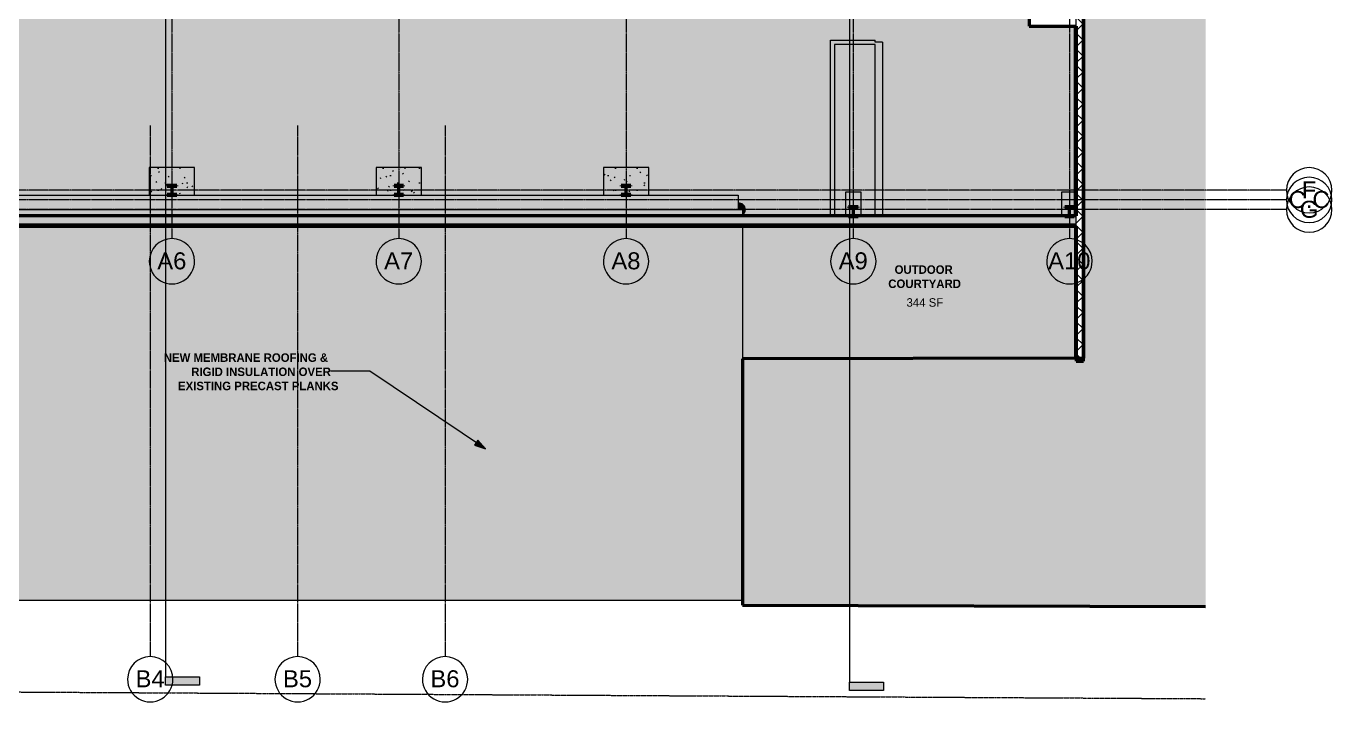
# Model space of a CAD drawing. Header units: inches. Extents: x -4124 to -1243, y 10266 to 12054.
# Drawn here: x -2697 to -1315, y 10278 to 10995 of the extents above; entities that cross this region are included whole.
import ezdxf

# ---------------------------------------------------------------- set-up
doc = ezdxf.new("R2010")
doc.units = ezdxf.units.IN
doc.header["$MEASUREMENT"] = 0
doc.linetypes.add('Double Dash 3_8_', pattern=[1, 0.375, -0.125, 0.125, -0.125, 0.125, -0.125])
doc.linetypes.add('Grid Line 1_2_', pattern=[0.875, 0.5, -0.125, 0.125, -0.125])
for name, color, linetype, lineweight in [('A-AREA-IDEN', 2, 'Continuous', 9), ('A-ROOF', 132, 'Continuous', 13), ('A-WALL', 113, 'Continuous', 13), ('A-WALL-PATT', 111, 'Continuous', 20), ('C-BLDG-PADS', 91, 'Continuous', 13), ('C-PROP-LINE', 91, 'Double Dash 3_8_', 20), ('C-TOPO', 7, 'Continuous', 9), ('G-ANNO-SYMB', 111, 'Continuous', 9), ('G-ANNO-TEXT', 231, 'Continuous', 9), ('I-WALL', 2, 'Continuous', 13), ('S-BEAM', 12, 'Continuous', 13), ('S-COLS', 52, 'Continuous', 13), ('S-FNDN', 32, 'Continuous', 13), ('S-GRID', 1, 'Continuous', 9), ('S-GRID-IDEN', 1, 'Continuous', 9)]:
    doc.layers.add(name, color=color, linetype=linetype, lineweight=lineweight)
doc.styles.add('Arial', font='arial.ttf', dxfattribs={"height": 18})
doc.styles.add('Century Gothic_1', font='ufonts.com_century-gothic.ttf', dxfattribs={"height": 9})
doc.styles.add('Century Gothic_B', font='GOTHICB.TTF', dxfattribs={"height": 9})
pattern_1 = [(0, (0, 0), (30.72, 7.68), [1.267, -21.773, 1.267, -21.773, -122.88]), (0, (0, 0), (30.72, 7.68), [-46.08, 1.267, -44.813, 1.267, -21.773, -53.76]), (0, (0, 0), (30.72, 7.68), [-115.2, 1.267, -14.093, 1.267, -37.133]), (120, (11.52, 3.84), (-22.011075, 22.7643004), [1.267, -21.773, 1.267, -21.773, -122.88]), (120, (11.52, 3.84), (-22.011075, 22.7643004), [-46.08, 1.267, -44.813, 1.267, -21.773, -53.76]), (120, (11.52, 3.84), (-22.011075, 22.7643004), [-115.2, 1.267, -14.093, 1.267, -37.133]), (240, (15.36, 19.2), (-8.708925, -30.4443004), [1.267, -21.773, 1.267, -21.773, -122.88]), (240, (15.36, 19.2), (-8.708925, -30.4443004), [-46.08, 1.267, -44.813, 1.267, -21.773, -53.76]), (240, (15.36, 19.2), (-8.708925, -30.4443004), [-115.2, 1.267, -14.093, 1.267, -37.133])]

# ---------------------------------------------------------------- blocks, each defined once
blk = doc.blocks.new('Conc Beam - Conc Beam-1196117-FLOOR PLAN - MEZZANINE')
at = {"layer": 'S-BEAM', "lineweight": 9}
h = blk.add_hatch(dxfattribs=at)
h.set_pattern_fill('FP_2', color=8, style=0, pattern_type=2)
h.set_pattern_definition([(50, (0, 0), (27.5427, -2.40992), [2.88, -31.68]), (355, (0, 0), (-5.327844, 28.884266), [2.304, -25.344]), (100.451, (2.295, -0.2), (22.215316, 26.47393), [2.448, -26.924]), (46.184, (0, 7.68), (40.98187, -6.35642), [4.32, -47.52]), (96.636, (3.415, 7.15), (35.89075, 37.40619), [3.671, -40.386]), (351.184, (0, 7.68), (35.89097, 37.40622), [3.456, -38.016]), (21, (3.84, 5.76), (22.921036, -15.46073), [2.88, -31.68]), (326, (3.84, 5.76), (9.34353, 27.84574), [2.304, -25.344]), (71.451, (5.75, 4.472), (32.26477, 12.38442), [2.448, -26.924]), (37.5, (0, 0), (0.466855, 12.782707), [1.267, -23.77, 1.267, -24.461, -25.44]), (37.5, (0, 0), (0.466855, 12.782707), [-50.765, 1.267, -24.173]), (7.5, (0, 0), (10.10159, 15.14509), [1.267, -13.402, 1.267, -23.194, -9.696]), (7.5, (0, 0), (10.10159, 15.14509), [-39.13, 1.267, -8.429]), (327.5, (-8.563, 0), (20.499161, -0.86578), [1.267, -8.333, 1.267, -28.685, -39.744]), (327.5, (-8.563, 0), (20.499161, -0.86578), [-39.552, 1.267, -38.477]), (317.5, (-12.403, 0), (22.39478, 3.844288), [1.267, -11.213, 1.267, -18.624, -28.224]), (317.5, (-12.403, 0), (22.39478, 3.844288), [-32.371, 1.267, -26.957])])
h.paths.add_polyline_path([(-1950.2, 10800.4), (-1943.2, 10800.4), (-1943.2, 10815.9), (-3030, 10815.9), (-3030, 10800.4), (-2117.4, 10800.4)], flags=0)
for p, q in [((-3030, 10800.4), (-3030, 10815.9)), ((-3030, 10815.9), (-1943.2, 10815.9)), ((-1943.2, 10815.9), (-1943.2, 10800.4))]:
    blk.add_line(p, q, dxfattribs=at)
blk = doc.blocks.new('Walls 1 - Walls 1-1277454-FLOOR PLAN - MEZZANINE')
at = {"layer": 'A-ROOF'}
blk.add_hatch(color=161, dxfattribs=at).paths.add_polyline_path([(-1448.5, 10380.1), (-1448.5, 11927.4), (-1956.9, 11927.4), (-1956.8, 11915.8), (-1585.5, 11918.9), (-1585.5, 11774.1), (-1577.8, 11774.1), (-1577.8, 10643), (-1938.6, 10642.4), (-1938.6, 10381.4), (-1783, 10381)], flags=0)
at = {"layer": 'A-ROOF', "lineweight": 50}
for p, q in [((-1956.9, 11927.4), (-1956.8, 11915.8)), ((-1956.8, 11915.8), (-1585.5, 11918.9)), ((-1585.5, 11918.9), (-1585.5, 11774.1)), ((-1585.5, 11774.1), (-1577.8, 11774.1)), ((-1577.8, 11774.1), (-1577.8, 10643)), ((-1577.8, 10643), (-1938.6, 10642.4)), ((-1938.6, 10642.4), (-1938.6, 10381.4)), ((-1938.6, 10381.4), (-1448.5, 10380.1))]:
    blk.add_line(p, q, dxfattribs=at)
blk = doc.blocks.new('W-Wide Flange-Column - W10X49-1550011-FLOOR PLAN - MEZZANINE')
at = {"layer": 'S-COLS', "lineweight": 9}
h = blk.add_hatch(dxfattribs=at)
h.set_pattern_fill('FP_9', color=256, style=0, pattern_type=2)
h.set_pattern_definition([(45, (2302.203, -10820.888), (-9.503515, 9.503515), []), (45, (2302.203, -10806.488), (-9.503515, 9.503515), [])])
h.paths.add_polyline_path([(5, -5), (5, -4.4), (0.9, -4.4), (0.4, -4.2), (0.2, -3.7), (0.2, 3.7), (0.4, 4.2), (0.9, 4.4), (5, 4.4), (5, 5), (-5, 5), (-5, 4.4), (-0.9, 4.4), (-0.4, 4.2), (-0.2, 3.7), (-0.2, -3.7), (-0.4, -4.2), (-0.9, -4.4), (-5, -4.4), (-5, -5)], flags=0)
at = {"layer": 'S-COLS', "lineweight": 50}
for p, q in [((5, 5), (-5, 5)), ((-5, 5), (-5, 4.4)), ((-5, 4.4), (-0.9, 4.4)), ((-0.2, 3.7), (-0.2, -3.7)), ((0.2, -3.7), (0.2, 3.7)), ((0.9, 4.4), (5, 4.4)), ((5, 4.4), (5, 5)), ((-0.9, -4.4), (-5, -4.4)), ((-5, -4.4), (-5, -5)), ((-5, -5), (5, -5)), ((5, -4.4), (0.9, -4.4)), ((5, -5), (5, -4.4))]:
    blk.add_line(p, q, dxfattribs=at)
for centre, start, end in [((-0.9, 3.7), 0, 90), ((0.9, 3.7), 90, 180), ((-0.9, -3.7), 270, 0), ((0.9, -3.7), 180, 270)]:
    blk.add_arc(centre, 0.691, start, end, dxfattribs=at)
blk = doc.blocks.new('W-Wide Flange-Column - W10X49-V3-FLOOR PLAN - MEZZANINE')
at = {"layer": 'S-COLS', "lineweight": 9}
h = blk.add_hatch(dxfattribs=at)
h.set_pattern_fill('FP_11', color=256, style=0, pattern_type=2)
h.set_pattern_definition([(45, (2061.703, -10820.888), (-9.503515, 9.503515), []), (45, (2061.703, -10806.488), (-9.503515, 9.503515), [])])
h.paths.add_polyline_path([(5, -5), (5, -4.4), (0.9, -4.4), (0.4, -4.2), (0.2, -3.7), (0.2, 3.7), (0.4, 4.2), (0.9, 4.4), (5, 4.4), (5, 5), (-5, 5), (-5, 4.4), (-0.9, 4.4), (-0.4, 4.2), (-0.2, 3.7), (-0.2, -3.7), (-0.4, -4.2), (-0.9, -4.4), (-5, -4.4), (-5, -5)], flags=0)
at = {"layer": 'S-COLS', "lineweight": 50}
for p, q in [((5, 5), (-5, 5)), ((-5, 5), (-5, 4.4)), ((-5, 4.4), (-0.9, 4.4)), ((-0.2, 3.7), (-0.2, -3.7)), ((0.2, -3.7), (0.2, 3.7)), ((0.9, 4.4), (5, 4.4)), ((5, 4.4), (5, 5)), ((-0.9, -4.4), (-5, -4.4)), ((-5, -4.4), (-5, -5)), ((-5, -5), (5, -5)), ((5, -4.4), (0.9, -4.4)), ((5, -5), (5, -4.4))]:
    blk.add_line(p, q, dxfattribs=at)
for centre, start, end in [((-0.9, 3.7), 0, 90), ((0.9, 3.7), 90, 180), ((-0.9, -3.7), 270, 0), ((0.9, -3.7), 180, 270)]:
    blk.add_arc(centre, 0.691, start, end, dxfattribs=at)
blk = doc.blocks.new('W-Wide Flange-Column - W10X49-1550129-FLOOR PLAN - MEZZANINE')
at = {"layer": 'S-COLS', "lineweight": 9}
h = blk.add_hatch(dxfattribs=at)
h.set_pattern_fill('FP_13', color=256, style=0, pattern_type=2)
h.set_pattern_definition([(45, (1821.203, -10798.261), (-9.503515, 9.503515), []), (45, (1821.203, -10783.861), (-9.503515, 9.503515), [])])
h.paths.add_polyline_path([(-5, -5), (5, -5), (5, -4.4), (0.9, -4.4), (0.4, -4.2), (0.2, -3.7), (0.2, 3.7), (0.4, 4.2), (0.9, 4.4), (5, 4.4), (5, 5), (-5, 5), (-5, 4.4), (-0.9, 4.4), (-0.4, 4.2), (-0.2, 3.7), (-0.2, -3.7), (-0.4, -4.2), (-0.9, -4.4), (-5, -4.4)], flags=0)
at = {"layer": 'S-COLS', "lineweight": 50}
for p, q in [((5, 5), (-5, 5)), ((-5, 5), (-5, 4.4)), ((-5, 4.4), (-0.9, 4.4)), ((-0.2, 3.7), (-0.2, -3.7)), ((0.2, -3.7), (0.2, 3.7)), ((0.9, 4.4), (5, 4.4)), ((5, 4.4), (5, 5)), ((-0.9, -4.4), (-5, -4.4)), ((-5, -4.4), (-5, -5)), ((-5, -5), (5, -5)), ((5, -4.4), (0.9, -4.4)), ((5, -5), (5, -4.4))]:
    blk.add_line(p, q, dxfattribs=at)
for centre, start, end in [((-0.9, 3.7), 0, 90), ((0.9, 3.7), 90, 180), ((-0.9, -3.7), 270, 0), ((0.9, -3.7), 180, 270)]:
    blk.add_arc(centre, 0.691, start, end, dxfattribs=at)
blk = doc.blocks.new('W-Wide Flange-Column - W10X49-V10-FLOOR PLAN - MEZZANINE')
at = {"layer": 'S-COLS', "lineweight": 9}
h = blk.add_hatch(dxfattribs=at)
h.set_pattern_fill('FP_19', color=256, style=0, pattern_type=2)
h.set_pattern_definition([(45, (2542.203, -10820.888), (-9.503515, 9.503515), []), (45, (2542.203, -10806.488), (-9.503515, 9.503515), [])])
h.paths.add_polyline_path([(-5, -5), (5, -5), (5, -4.4), (0.9, -4.4), (0.4, -4.2), (0.2, -3.7), (0.2, 3.7), (0.4, 4.2), (0.9, 4.4), (5, 4.4), (5, 5), (-5, 5), (-5, 4.4), (-0.9, 4.4), (-0.4, 4.2), (-0.2, 3.7), (-0.2, -3.7), (-0.4, -4.2), (-0.9, -4.4), (-5, -4.4)], flags=0)
at = {"layer": 'S-COLS', "lineweight": 50}
for p, q in [((5, 5), (-5, 5)), ((-5, 5), (-5, 4.4)), ((-5, 4.4), (-0.9, 4.4)), ((-0.2, 3.7), (-0.2, -3.7)), ((0.2, -3.7), (0.2, 3.7)), ((0.9, 4.4), (5, 4.4)), ((5, 4.4), (5, 5)), ((-0.9, -4.4), (-5, -4.4)), ((-5, -4.4), (-5, -5)), ((-5, -5), (5, -5)), ((5, -4.4), (0.9, -4.4)), ((5, -5), (5, -4.4))]:
    blk.add_line(p, q, dxfattribs=at)
for centre, start, end in [((-0.9, 3.7), 0, 90), ((0.9, 3.7), 90, 180), ((-0.9, -3.7), 270, 0), ((0.9, -3.7), 180, 270)]:
    blk.add_arc(centre, 0.691, start, end, dxfattribs=at)
blk = doc.blocks.new('W-Wide Flange-Column - W10X49-V17-FLOOR PLAN - MEZZANINE')
at = {"layer": 'S-COLS', "lineweight": 9}
h = blk.add_hatch(dxfattribs=at)
h.set_pattern_fill('FP_28', color=256, style=0, pattern_type=2)
h.set_pattern_definition([(45, (1592.453, -10798.261), (-9.503515, 9.503515), []), (45, (1592.453, -10783.861), (-9.503515, 9.503515), [])])
h.paths.add_polyline_path([(-5, -5), (5, -5), (5, -4.4), (0.9, -4.4), (0.4, -4.2), (0.2, -3.7), (0.2, 3.7), (0.4, 4.2), (0.9, 4.4), (5, 4.4), (5, 5), (-5, 5), (-5, 4.4), (-0.9, 4.4), (-0.4, 4.2), (-0.2, 3.7), (-0.2, -3.7), (-0.4, -4.2), (-0.9, -4.4), (-5, -4.4)], flags=0)
at = {"layer": 'S-COLS', "lineweight": 50}
for p, q in [((5, 5), (-5, 5)), ((-5, 5), (-5, 4.4)), ((-5, 4.4), (-0.9, 4.4)), ((-0.2, 3.7), (-0.2, -3.7)), ((0.2, -3.7), (0.2, 3.7)), ((0.9, 4.4), (5, 4.4)), ((5, 4.4), (5, 5)), ((-0.9, -4.4), (-5, -4.4)), ((-5, -4.4), (-5, -5)), ((-5, -5), (5, -5)), ((5, -4.4), (0.9, -4.4)), ((5, -5), (5, -4.4))]:
    blk.add_line(p, q, dxfattribs=at)
for centre, start, end in [((-0.9, 3.7), 0, 90), ((0.9, 3.7), 90, 180), ((-0.9, -3.7), 270, 0), ((0.9, -3.7), 180, 270)]:
    blk.add_arc(centre, 0.691, start, end, dxfattribs=at)
blk = doc.blocks.new('Family - ___-1442676-FLOOR PLAN - MEZZANINE')
at = {"layer": 'C-PROP-LINE'}
blk.add_line((-2969.6, 10291.1), (-1448.5, 10282.5), dxfattribs=at)
blk = doc.blocks.new('Grid - Grid Head - Circle-50561-FLOOR PLAN - MEZZANINE')
at = {"layer": 'S-GRID-IDEN'}
for start, end in [(360, 180), (180, 360)]:
    blk.add_arc((0, 0), 0.25, start, end, dxfattribs=at)
blk = doc.blocks.new('Section - 3_32_ x 3_8_-54337-FLOOR PLAN - MEZZANINE')
at = {"layer": 'G-ANNO-SYMB'}
blk.add_hatch(color=256, dxfattribs=at).paths.add_polyline_path([(0, 0.375), (0, 0), (-0.09375, 0), (-0.09375, 0.375)], flags=0)
for p, q in [((0, 0.375), (-0.09375, 0.375)), ((-0.09375, 0.375), (-0.09375, 0)), ((0, 0), (0, 0.375)), ((-0.09375, 0), (0, 0))]:
    blk.add_line(p, q, dxfattribs=at)

msp = doc.modelspace()

# ---------------------------------------------------------------- hatches: boundary and pattern name
at = {"layer": 'A-ROOF'}
h = msp.add_hatch(color=254, dxfattribs=at)
h.paths.add_polyline_path([(-3217.2, 10386.8), (-1938.6, 10386.8), (-1938.6, 10783), (-3042.2, 10783), (-3042.2, 10639), (-3217.2, 10639), (-3217.2, 10473.4)], flags=0)
h.paths.add_polyline_path([(-1938.6, 10793.9), (-1938.6, 10800.4), (-3034.6, 10800.4), (-3034.6, 10793.9), (-1950.2, 10793.9)], flags=0)
at = {"layer": 'A-WALL'}
msp.add_hatch(color=254, dxfattribs=at).paths.add_polyline_path([(-1798, 10793.9), (-1790.3, 10793.9), (-1790.3, 10977.6), (-1798, 10977.6), (-1798, 10888.8)], flags=0)
at = {"layer": 'A-WALL-PATT', "lineweight": 9}
h = msp.add_hatch(dxfattribs=at)
h.set_pattern_fill('FP_1', style=0, pattern_type=2)
h.set_pattern_definition([(45, (0, 0), (-8.485281, 8.485281), []), (135, (0, 0), (-8.485281, -8.485281), [])])
h.paths.add_polyline_path([(-1577.8, 10640.1), (-1577.8, 11774.1), (-1585.5, 11774.1), (-1585.5, 10640.1)], flags=0)
h = msp.add_hatch(dxfattribs=at)
h.set_pattern_fill('FP_6', color=256, style=0, pattern_type=2)
h.set_pattern_definition([(0, (0, 0), (0, 4.798), []), (315, (0, 0), (4.7984266, 0), [6.786, -6.786]), (45, (0, 0), (4.7984266, 0), [6.786, -6.786])])
h.paths.add_polyline_path([(-3042.2, 10793.3), (-1826.2, 10793.3), (-1826.2, 10793.8), (-3042.2, 10793.8)], flags=0)
h.paths.add_polyline_path([(-1816.2, 10793.3), (-1597.5, 10793.3), (-1597.5, 10793.8), (-1816.2, 10793.8)], flags=0)
h.paths.add_polyline_path([(-1585.5, 10793.3), (-1585.5, 10793.8), (-1587.5, 10793.8), (-1587.5, 10793.3)], flags=0)
h = msp.add_hatch(dxfattribs=at)
h.set_pattern_fill('FP_5', color=256, style=0, pattern_type=2)
h.set_pattern_definition([(161.57, (0.48, 0.48), (-3.83995378, -1.544e-05), [0, -27.322, 3.034, 0]), (18.43, (-0.48, 0.48), (-3.83995378, 1.544e-05), [0, -27.322, 3.034, 0]), (108.43, (0.48, 0.48), (1.919622, -9.60052459), [9.106, -21.25]), (71.57, (-0.48, 0.48), (1.919622, 9.60052459), [9.106, -21.25])])
h.paths.add_polyline_path([(-3042.2, 10785.3), (-1585.5, 10785.3), (-1585.5, 10793.3), (-3042.2, 10793.3)], flags=0)
at = {"layer": 'C-BLDG-PADS', "lineweight": 9}
h = msp.add_hatch(dxfattribs=at)
h.set_pattern_fill('FP_29', color=256, style=0, pattern_type=2)
h.set_pattern_definition(pattern_1)
h.paths.add_polyline_path([(-1587.2, 10643), (-1585.5, 10643), (-1585.5, 10783), (-1587.2, 10783), (-1587.2, 10643)], flags=0)
h.paths.add_polyline_path([(-1585.5, 10793.9), (-1585.5, 10994.8), (-1587.2, 10994.8), (-1587.2, 10793.9)], flags=0)
h.paths.add_polyline_path([(-1587.2, 11002.4), (-1585.5, 11002.4), (-1585.5, 11039.7), (-1587.2, 11039.7), (-1587.2, 11005.7)], flags=0)
h.paths.add_polyline_path([(-1587.2, 11260.3), (-1585.5, 11260.3), (-1585.5, 11416.1), (-1587.2, 11416.1), (-1587.2, 11278.3)], flags=0)
h.paths.add_polyline_path([(-1585.5, 11420.9), (-1585.5, 11759.8), (-1587.2, 11759.8), (-1587.2, 11420.9)], flags=0)
h.paths.add_polyline_path([(-1587.2, 11770.6), (-1585.5, 11770.6), (-1585.5, 11772.1), (-1587.2, 11772.1), (-1587.2, 11771.6)], flags=0)
h.paths.add_polyline_path([(-1585.5, 11842.9), (-1585.5, 11918.9), (-1587.2, 11918.8), (-1587.2, 11842.9)], flags=0)
h = msp.add_hatch(dxfattribs=at)
h.set_pattern_fill('FP_3', style=0, pattern_type=2)
h.set_pattern_definition(pattern_1)
h.paths.add_polyline_path([(-1938.6, 10793.9), (-1845.5, 10793.9), (-1845.5, 10979.9), (-1798, 10979.9), (-1798, 10977.6), (-1790.3, 10977.6), (-1790.3, 10793.9), (-1593.2, 10793.9), (-1592.8, 10794), (-1592.6, 10794.5), (-1592.6, 10802), (-1592.8, 10802.5), (-1593.3, 10802.7), (-1597.5, 10802.7), (-1597.5, 10803.3), (-1587.5, 10803.3), (-1587.5, 10802.7), (-1591.6, 10802.7), (-1592.1, 10802.5), (-1592.3, 10802), (-1592.3, 10794.5), (-1592.1, 10794), (-1591.8, 10793.9), (-1587.2, 10793.9), (-1587.2, 10994.8), (-1635.2, 10994.8), (-1635.2, 11033.9), (-1904.2, 11033.9), (-1904.2, 11264.9), (-1829.7, 11264.9), (-1829.7, 11420.3), (-1825, 11420.3), (-1825, 11420.9), (-1587.2, 11420.9), (-1587.2, 11759.8), (-1591.8, 11759.8), (-1592.1, 11759.6), (-1592.3, 11759.1), (-1592.3, 11751.7), (-1592.1, 11751.2), (-1591.6, 11751), (-1587.5, 11751), (-1587.5, 11750.4), (-1597.5, 11750.4), (-1597.5, 11751), (-1593.3, 11751), (-1592.8, 11751.2), (-1592.6, 11751.7), (-1592.6, 11759.1), (-1592.8, 11759.6), (-1593.2, 11759.8), (-1820.5, 11759.8), (-1820.8, 11759.6), (-1821, 11759.1), (-1821, 11751.7), (-1820.8, 11751.2), (-1820.3, 11751), (-1816.2, 11751), (-1816.2, 11750.4), (-1826.2, 11750.4), (-1826.2, 11751), (-1822.1, 11751), (-1821.6, 11751.2), (-1821.4, 11751.7), (-1821.4, 11759.1), (-1821.6, 11759.6), (-1821.9, 11759.8), (-2061, 11759.8), (-2061.3, 11759.6), (-2061.5, 11759.1), (-2061.5, 11751.7), (-2061.3, 11751.2), (-2060.8, 11751), (-2056.7, 11751), (-2056.7, 11750.4), (-2066.7, 11750.4), (-2066.7, 11751), (-2062.6, 11751), (-2062.1, 11751.2), (-2061.9, 11751.7), (-2061.9, 11759.1), (-2062.1, 11759.6), (-2062.4, 11759.8), (-2301.5, 11759.8), (-2301.8, 11759.6), (-2302, 11759.1), (-2302, 11751.7), (-2301.8, 11751.2), (-2301.3, 11751), (-2297.2, 11751), (-2297.2, 11750.4), (-2307.2, 11750.4), (-2307.2, 11751), (-2303.1, 11751), (-2302.6, 11751.2), (-2302.4, 11751.7), (-2302.4, 11759.1), (-2302.6, 11759.6), (-2302.9, 11759.8), (-2541.5, 11759.8), (-2541.8, 11759.6), (-2542, 11759.1), (-2542, 11751.7), (-2541.8, 11751.2), (-2541.3, 11751), (-2537.2, 11751), (-2537.2, 11750.4), (-2547.2, 11750.4), (-2547.2, 11751), (-2543.1, 11751), (-2542.6, 11751.2), (-2542.4, 11751.7), (-2542.4, 11759.1), (-2542.6, 11759.6), (-2542.9, 11759.8), (-2784.5, 11759.8), (-2784.8, 11759.6), (-2785, 11759.1), (-2785, 11751.7), (-2784.8, 11751.2), (-2784.3, 11751), (-2780.2, 11751), (-2780.2, 11750.4), (-2790.2, 11750.4), (-2790.2, 11751), (-2786.1, 11751), (-2785.6, 11751.2), (-2785.4, 11751.7), (-2785.4, 11759.1), (-2785.6, 11759.6), (-2785.9, 11759.8), (-3020.5, 11759.8), (-3020.8, 11759.6), (-3021, 11759.1), (-3021, 11751.7), (-3020.8, 11751.2), (-3020.3, 11751), (-3016.2, 11751), (-3016.2, 11750.4), (-3026.2, 11750.4), (-3026.2, 11751), (-3022.1, 11751), (-3021.6, 11751.2), (-3021.4, 11751.8), (-3021.4, 11759.1), (-3021.6, 11759.6), (-3021.9, 11759.8), (-3034.6, 11759.8), (-3034.6, 10805.6), (-3033.5, 10806.5), (-3031.8, 10807.2), (-3030, 10807.4), (-3030, 10815.9), (-1943.2, 10815.9), (-1943.2, 10807.3), (-1942.4, 10807.4), (-1940.6, 10807.2), (-1938.9, 10806.5), (-1937.4, 10805.3), (-1936.3, 10803.9), (-1935.6, 10802.2), (-1935.4, 10800.4), (-1935.6, 10798.6), (-1936.3, 10796.9), (-1937.4, 10795.4), (-1938.6, 10794.6), (-1938.6, 10794.3)], flags=0)
h.paths.add_polyline_path([(-1820.5, 10793.9), (-1798, 10793.9), (-1798, 10975.4), (-1841, 10975.4), (-1841, 10793.9), (-1821.9, 10793.9), (-1821.6, 10794), (-1821.4, 10794.5), (-1821.4, 10802), (-1821.6, 10802.5), (-1822.1, 10802.7), (-1826.2, 10802.7), (-1826.2, 10803.3), (-1816.2, 10803.3), (-1816.2, 10802.7), (-1820.3, 10802.7), (-1820.8, 10802.5), (-1821, 10802), (-1821, 10794.5), (-1820.8, 10794)], flags=0)
h.paths.add_polyline_path([(-2062.6, 10815.9), (-2066.7, 10815.9), (-2066.7, 10816.5), (-2062.6, 10816.5), (-2062.1, 10816.7), (-2061.9, 10817.1), (-2061.9, 10824.6), (-2062.1, 10825.1), (-2062.6, 10825.3), (-2066.7, 10825.3), (-2066.7, 10825.9), (-2056.7, 10825.9), (-2056.7, 10825.3), (-2060.8, 10825.3), (-2061.3, 10825.1), (-2061.5, 10824.6), (-2061.5, 10817.1), (-2061.3, 10816.7), (-2060.8, 10816.5), (-2056.7, 10816.5), (-2056.7, 10815.9), (-2060.8, 10815.9)], flags=0)
h.paths.add_polyline_path([(-3020.3, 10815.9), (-3026.2, 10815.9), (-3026.2, 10816.5), (-3022.1, 10816.5), (-3021.6, 10816.7), (-3021.4, 10817.1), (-3021.4, 10824.6), (-3021.6, 10825.1), (-3022.1, 10825.3), (-3026.2, 10825.3), (-3026.2, 10825.9), (-3016.2, 10825.9), (-3016.2, 10825.3), (-3020.3, 10825.3), (-3020.8, 10825.1), (-3021, 10824.6), (-3021, 10817.1), (-3020.8, 10816.7), (-3020.3, 10816.5), (-3016.2, 10816.5), (-3016.2, 10815.9)], flags=0)
h.paths.add_polyline_path([(-2543.1, 10815.9), (-2547.2, 10815.9), (-2547.2, 10816.5), (-2543.1, 10816.5), (-2542.6, 10816.7), (-2542.4, 10817.1), (-2542.4, 10824.6), (-2542.6, 10825.1), (-2543.1, 10825.3), (-2547.2, 10825.3), (-2547.2, 10825.9), (-2537.2, 10825.9), (-2537.2, 10825.3), (-2541.3, 10825.3), (-2541.8, 10825.1), (-2542, 10824.6), (-2542, 10817.1), (-2541.8, 10816.7), (-2541.3, 10816.5), (-2537.2, 10816.5), (-2537.2, 10815.9), (-2541.3, 10815.9)], flags=0)
h.paths.add_polyline_path([(-2307.2, 10815.9), (-2307.2, 10816.5), (-2303.1, 10816.5), (-2302.6, 10816.7), (-2302.4, 10817.1), (-2302.4, 10824.6), (-2302.6, 10825.1), (-2303.1, 10825.3), (-2307.2, 10825.3), (-2307.2, 10825.9), (-2297.2, 10825.9), (-2297.2, 10825.3), (-2301.3, 10825.3), (-2301.8, 10825.1), (-2302, 10824.6), (-2302, 10817.1), (-2301.8, 10816.7), (-2301.3, 10816.5), (-2297.2, 10816.5), (-2297.2, 10815.9), (-2303.1, 10815.9)], flags=0)
h.paths.add_polyline_path([(-2780.2, 10815.9), (-2790.2, 10815.9), (-2790.2, 10816.5), (-2786.1, 10816.5), (-2785.6, 10816.7), (-2785.4, 10817.1), (-2785.4, 10824.6), (-2785.6, 10825.1), (-2786.1, 10825.3), (-2790.2, 10825.3), (-2790.2, 10825.9), (-2780.2, 10825.9), (-2780.2, 10825.3), (-2784.3, 10825.3), (-2784.8, 10825.1), (-2785, 10824.6), (-2785, 10817.1), (-2784.8, 10816.7), (-2784.3, 10816.5), (-2780.2, 10816.5)], flags=0)
h.paths.add_polyline_path([(-1587.2, 11002.4), (-1587.2, 11039.7), (-1627.6, 11039.7), (-1627.6, 11002.4)], flags=0)
h.paths.add_polyline_path([(-1790.3, 11038.4), (-1635.2, 11038.4), (-1635.2, 11039.7), (-1745.2, 11039.7), (-1745.2, 11038.7), (-1899.7, 11038.7), (-1899.7, 11038.4), (-1798, 11038.4)], flags=0)
h.paths.add_polyline_path([(-1747.2, 11219.6), (-1745.2, 11219.6), (-1745.2, 11260.3), (-1829.7, 11260.3), (-1829.7, 11260.4), (-1879.2, 11260.4), (-1879.2, 11259.6), (-1747.2, 11259.6), (-1747.2, 11221.6)], flags=0)
h.paths.add_polyline_path([(-3032.2, 11535.2), (-3032.9, 11535.2), (-3032.9, 11536.2), (-2872.2, 11536.2), (-2872.2, 11535.2), (-3031.5, 11535.2)], flags=0)
h.paths.add_polyline_path([(-3032.2, 11536.5), (-3034.2, 11536.5), (-3034.2, 11682.5), (-3032.2, 11682.5), (-3032.2, 11615.8)], flags=0)
h.paths.add_polyline_path([(-3032.9, 11682.8), (-3032.9, 11683.8), (-2872.2, 11683.8), (-2872.2, 11682.8), (-3032.3, 11682.8)], flags=0)
h = msp.add_hatch(dxfattribs=at)
h.set_pattern_fill('FP_30', color=256, style=0, pattern_type=2)
h.set_pattern_definition([(0, (0, 0), (15.36, 3.84), [1.267, -10.253, 1.267, -10.253, -61.44]), (0, (0, 0), (15.36, 3.84), [-23.04, 1.267, -21.773, 1.267, -10.253, -26.88]), (0, (0, 0), (15.36, 3.84), [-57.6, 1.267, -6.413, 1.267, -17.933]), (120, (5.76, 1.92), (-11.0055376, 11.3821502), [1.267, -10.253, 1.267, -10.253, -61.44]), (120, (5.76, 1.92), (-11.0055376, 11.3821502), [-23.04, 1.267, -21.773, 1.267, -10.253, -26.88]), (120, (5.76, 1.92), (-11.0055376, 11.3821502), [-57.6, 1.267, -6.413, 1.267, -17.933]), (240, (7.68, 9.6), (-4.3544624, -15.2221502), [1.267, -10.253, 1.267, -10.253, -61.44]), (240, (7.68, 9.6), (-4.3544624, -15.2221502), [-23.04, 1.267, -21.773, 1.267, -10.253, -26.88]), (240, (7.68, 9.6), (-4.3544624, -15.2221502), [-57.6, 1.267, -6.413, 1.267, -17.933])])
h.paths.add_polyline_path([(-1938.6, 10642.4), (-1938.5, 10642.4), (-1587.2, 10643), (-1587.2, 10783), (-1938.6, 10783), (-1938.6, 10643)], flags=0)
at = {"layer": 'G-ANNO-TEXT'}
msp.add_hatch(color=256, dxfattribs=at).paths.add_polyline_path([(-2210.3, 10547.1), (-2218.5, 10556.4), (-2222.1, 10551.1)], flags=0)
at = {"layer": 'I-WALL'}
for points in [[(-1845.5, 10793.9), (-1841, 10793.9), (-1841, 10979.9), (-1845.5, 10979.9), (-1845.5, 10888.8)], [(-1798, 10975.4), (-1798, 10979.9), (-1841, 10979.9), (-1841, 10975.4)]]:
    msp.add_hatch(color=254, dxfattribs=at).paths.add_polyline_path(points, flags=0)
at = {"layer": 'S-COLS'}
msp.add_hatch(color=254, dxfattribs=at).paths.add_polyline_path([(-1938.6, 10794.6), (-1937.4, 10795.4), (-1936.3, 10796.9), (-1935.6, 10798.6), (-1935.4, 10800.4), (-1935.6, 10802.2), (-1936.3, 10803.9), (-1937.4, 10805.3), (-1938.9, 10806.5), (-1940.6, 10807.2), (-1942.4, 10807.4), (-1943.2, 10807.3), (-1943.2, 10800.4), (-1938.6, 10800.4), (-1938.6, 10794.6)], flags=0)
at = {"layer": 'S-FNDN', "lineweight": 9}
h = msp.add_hatch(dxfattribs=at)
h.set_pattern_fill('FP_3', color=256, style=0, pattern_type=2)
h.set_pattern_definition(pattern_1)
h.paths.add_polyline_path([(-2566.2, 10815.9), (-2518.2, 10815.9), (-2518.2, 10844.9), (-2566.2, 10844.9), (-2566.2, 10815.9)], flags=0)
h.paths.add_polyline_path([(-2537.2, 10815.9), (-2547.2, 10815.9), (-2547.2, 10816.5), (-2543.1, 10816.5), (-2542.6, 10816.7), (-2542.4, 10817.1), (-2542.4, 10824.6), (-2542.6, 10825.1), (-2543.1, 10825.3), (-2547.2, 10825.3), (-2547.2, 10825.9), (-2537.2, 10825.9), (-2537.2, 10825.3), (-2541.3, 10825.3), (-2541.8, 10825.1), (-2542, 10824.6), (-2542, 10817.1), (-2541.8, 10816.7), (-2541.3, 10816.5), (-2537.2, 10816.5)], flags=0)
h = msp.add_hatch(dxfattribs=at)
h.set_pattern_fill('FP_3', color=256, style=0, pattern_type=2)
h.set_pattern_definition(pattern_1)
h.paths.add_polyline_path([(-2326.2, 10815.9), (-2278.2, 10815.9), (-2278.2, 10844.9), (-2326.2, 10844.9), (-2326.2, 10815.9)], flags=0)
h.paths.add_polyline_path([(-2297.2, 10815.9), (-2307.2, 10815.9), (-2307.2, 10816.5), (-2303.1, 10816.5), (-2302.6, 10816.7), (-2302.4, 10817.1), (-2302.4, 10824.6), (-2302.6, 10825.1), (-2303.1, 10825.3), (-2307.2, 10825.3), (-2307.2, 10825.9), (-2297.2, 10825.9), (-2297.2, 10825.3), (-2301.3, 10825.3), (-2301.8, 10825.1), (-2302, 10824.6), (-2302, 10817.1), (-2301.8, 10816.7), (-2301.3, 10816.5), (-2297.2, 10816.5)], flags=0)
h = msp.add_hatch(dxfattribs=at)
h.set_pattern_fill('FP_3', color=256, style=0, pattern_type=2)
h.set_pattern_definition(pattern_1)
h.paths.add_polyline_path([(-2085.7, 10815.9), (-2037.7, 10815.9), (-2037.7, 10844.9), (-2085.7, 10844.9), (-2085.7, 10815.9)], flags=0)
h.paths.add_polyline_path([(-2056.7, 10815.9), (-2066.7, 10815.9), (-2066.7, 10816.5), (-2062.6, 10816.5), (-2062.1, 10816.7), (-2061.9, 10817.1), (-2061.9, 10824.6), (-2062.1, 10825.1), (-2062.6, 10825.3), (-2066.7, 10825.3), (-2066.7, 10825.9), (-2056.7, 10825.9), (-2056.7, 10825.3), (-2060.8, 10825.3), (-2061.3, 10825.1), (-2061.5, 10824.6), (-2061.5, 10817.1), (-2061.3, 10816.7), (-2060.8, 10816.5), (-2056.7, 10816.5)], flags=0)
at = {"layer": 'S-FNDN'}
h = msp.add_hatch(color=255, dxfattribs=at)
h.paths.add_polyline_path([(-1938.6, 10793.9), (-1845.5, 10793.9), (-1845.5, 10795.3), (-1937.7, 10795.3), (-1938.6, 10794.6), (-1938.6, 10794.3)], flags=0)
h.paths.add_polyline_path([(-1593.3, 10793.9), (-1593.2, 10793.9), (-1592.8, 10794), (-1592.6, 10794.5), (-1592.6, 10795.3), (-1790.3, 10795.3), (-1790.3, 10793.9), (-1615.7, 10793.9)], flags=0)
h.paths.add_polyline_path([(-1591.6, 10793.9), (-1585.5, 10793.9), (-1585.5, 10795.3), (-1592.3, 10795.3), (-1592.3, 10794.5), (-1592.1, 10794), (-1591.8, 10793.9)], flags=0)
h.paths.add_polyline_path([(-1821.9, 10793.9), (-1821.6, 10794), (-1821.4, 10794.5), (-1821.4, 10795.3), (-1841, 10795.3), (-1841, 10793.9), (-1822.1, 10793.9)], flags=0)
h.paths.add_polyline_path([(-1798, 10793.9), (-1798, 10795.3), (-1821, 10795.3), (-1821, 10794.5), (-1820.8, 10794), (-1820.5, 10793.9), (-1820.3, 10793.9)], flags=0)

# ---------------------------------------------------------------- linework, layer by layer
at = {"layer": 'A-ROOF'}
for p, q in [((-3034.6, 10800.4), (-1938.6, 10800.4)), ((-1938.6, 10800.4), (-1938.6, 10793.9)), ((-1938.6, 10783), (-1938.6, 10642.4)), ((-3217.2, 10386.8), (-1938.6, 10386.8))]:
    msp.add_line(p, q, dxfattribs=at)
at = {"layer": 'A-WALL', "lineweight": 50}
for p, q in [((-1577.8, 10640.1), (-1577.8, 11774.1)), ((-1635.2, 11039.7), (-1635.2, 10994.8)), ((-1635.2, 10994.8), (-1585.5, 10994.8)), ((-1585.5, 10994.8), (-1585.5, 10793.9)), ((-1821.9, 10793.9), (-3034.6, 10793.9)), ((-1593.2, 10793.9), (-1820.5, 10793.9)), ((-1585.5, 10793.9), (-1591.8, 10793.9)), ((-3042.2, 10783), (-1585.5, 10783)), ((-1585.5, 10783), (-1585.5, 10640.1)), ((-1585.5, 10640.1), (-1577.8, 10640.1))]:
    msp.add_line(p, q, dxfattribs=at)
at = {"layer": 'A-WALL'}
for p, q in [((-1585.5, 10994.8), (-1585.5, 11002.4)), ((-1790.3, 10977.6), (-1798, 10977.6)), ((-1798, 10793.9), (-1798, 10975.4)), ((-1790.3, 10977.6), (-1790.3, 10793.9)), ((-3042.2, 10793.8), (-1826.2, 10793.8)), ((-3042.2, 10793.3), (-1826.2, 10793.3)), ((-1816.2, 10793.8), (-1597.5, 10793.8)), ((-1816.2, 10793.3), (-1597.5, 10793.3)), ((-1587.5, 10793.8), (-1585.5, 10793.8)), ((-1587.5, 10793.3), (-1585.5, 10793.3)), ((-1585.5, 10783), (-1585.5, 10793.9)), ((-3042.2, 10785.3), (-1585.5, 10785.3)), ((-3042.2, 10783.8), (-1585.5, 10783.8))]:
    msp.add_line(p, q, dxfattribs=at)
at = {"layer": 'C-BLDG-PADS', "lineweight": 9}
for p, q in [((-1587.2, 10793.9), (-1587.2, 10994.8)), ((-1587.2, 10783), (-1587.2, 10643))]:
    msp.add_line(p, q, dxfattribs=at)
at = {"layer": 'C-TOPO'}
msp.add_line((-1612.9, 10380.5), (-1625.9, 10380.6), dxfattribs=at)
at = {"layer": 'G-ANNO-SYMB'}
for p, q in [((-2548.9, 11951), (-2548.9, 10305.7)), ((-1825.1, 11923.5), (-1825.1, 10300.1))]:
    msp.add_line(p, q, dxfattribs=at)
at = {"layer": 'G-ANNO-TEXT'}
for p, q in [((-2332.8, 10629.2), (-2374.5, 10629.2)), ((-2210.3, 10547.1), (-2332.8, 10629.2)), ((-2218.5, 10556.4), (-2222.1, 10551.1)), ((-2210.3, 10547.1), (-2218.5, 10556.4)), ((-2222.1, 10551.1), (-2210.3, 10547.1))]:
    msp.add_line(p, q, dxfattribs=at)
at = {"layer": 'I-WALL'}
for p, q in [((-1845.5, 10793.9), (-1845.5, 10979.9)), ((-1845.5, 10979.9), (-1798, 10979.9)), ((-1841, 10975.4), (-1841, 10793.9)), ((-1798, 10975.4), (-1841, 10975.4)), ((-1798, 10977.6), (-1798, 10979.9))]:
    msp.add_line(p, q, dxfattribs=at)
at = {"layer": 'S-COLS', "lineweight": 9}
for start, end in [(0, 96.3564), (303.2333, 0)]:
    msp.add_arc((-1942.4, 10800.4), 7, start, end, dxfattribs=at)
at = {"layer": 'S-FNDN'}
for p, q in [((-2518.2, 10844.9), (-2566.2, 10844.9)), ((-2566.2, 10844.9), (-2566.2, 10815.9)), ((-2518.2, 10815.9), (-2518.2, 10844.9)), ((-2278.2, 10844.9), (-2326.2, 10844.9)), ((-2326.2, 10844.9), (-2326.2, 10815.9)), ((-2278.2, 10815.9), (-2278.2, 10844.9)), ((-2037.7, 10844.9), (-2085.7, 10844.9)), ((-2085.7, 10844.9), (-2085.7, 10815.9)), ((-2037.7, 10815.9), (-2037.7, 10844.9)), ((-1829.2, 10795.3), (-1829.2, 10819.3)), ((-1829.2, 10819.3), (-1813.2, 10819.3)), ((-1813.2, 10819.3), (-1813.2, 10795.3)), ((-1600.5, 10795.3), (-1600.5, 10819.3)), ((-1600.5, 10819.3), (-1585.5, 10819.3)), ((-1937.7, 10795.3), (-1845.5, 10795.3)), ((-1841, 10795.3), (-1821.4, 10795.3)), ((-1821, 10795.3), (-1798, 10795.3)), ((-1790.3, 10795.3), (-1592.6, 10795.3)), ((-1592.3, 10795.3), (-1585.5, 10795.3))]:
    msp.add_line(p, q, dxfattribs=at)
at = {"layer": 'S-GRID', "linetype": 'Grid Line 1_2_'}
for p, q in [((-2542.2, 11973.4), (-2542.2, 10769.7)), ((-2302.2, 11973.4), (-2302.2, 10769.7)), ((-2061.7, 11973.4), (-2061.7, 10769.7)), ((-1821.2, 11973.4), (-1821.2, 10769.7)), ((-1592.5, 11973.4), (-1592.5, 10769.7)), ((-2565.2, 10889.4), (-2565.2, 10327.1)), ((-2409.2, 10889.4), (-2409.2, 10327.1)), ((-2253.2, 10889.4), (-2253.2, 10327.1)), ((-1362.8, 10820.9), (-3914.2, 10820.9)), ((-1362.8, 10810.7), (-3796.5, 10810.7)), ((-1362.8, 10800.4), (-3914.2, 10800.4))]:
    msp.add_line(p, q, dxfattribs=at)

# ---------------------------------------------------------------- block references
at = {"layer": 'A-ROOF'}
msp.add_blockref('Walls 1 - Walls 1-1277454-FLOOR PLAN - MEZZANINE', (0, 0), dxfattribs=at)
at = {"layer": 'C-PROP-LINE'}
msp.add_blockref('Family - ___-1442676-FLOOR PLAN - MEZZANINE', (0, 0), dxfattribs=at)
at = {"layer": 'G-ANNO-SYMB', "extrusion": (0, 0, -1), "xscale": 95.99999999999994, "yscale": 95.99999999999994, "zscale": 95.99999999999994, "rotation": 90.0000000000006}
for p in [(2548.9, 10305.7), (1825.1, 10300.1)]:
    msp.add_blockref('Section - 3_32_ x 3_8_-54337-FLOOR PLAN - MEZZANINE', p, dxfattribs=at)
at = {"layer": 'S-BEAM', "lineweight": 9}
msp.add_blockref('Conc Beam - Conc Beam-1196117-FLOOR PLAN - MEZZANINE', (0, 0), dxfattribs=at)
at = {"layer": 'S-COLS', "lineweight": 9}
for name, p in [('W-Wide Flange-Column - W10X49-V10-FLOOR PLAN - MEZZANINE', (-2542.2, 10820.9)), ('W-Wide Flange-Column - W10X49-1550011-FLOOR PLAN - MEZZANINE', (-2302.2, 10820.9)), ('W-Wide Flange-Column - W10X49-V3-FLOOR PLAN - MEZZANINE', (-2061.7, 10820.9)), ('W-Wide Flange-Column - W10X49-1550129-FLOOR PLAN - MEZZANINE', (-1821.2, 10798.3)), ('W-Wide Flange-Column - W10X49-V17-FLOOR PLAN - MEZZANINE', (-1592.5, 10798.3))]:
    msp.add_blockref(name, p, dxfattribs=at)
at = {"layer": 'S-GRID-IDEN', "xscale": 95.99999999999994, "yscale": 95.99999999999994, "zscale": 95.99999999999994}
for p, rotation in [((-1338.8, 10820.9), 89.9999999999996), ((-1338.8, 10810.7), 89.99999999999962), ((-1338.8, 10800.4), 89.9999999999996), ((-2542.2, 10745.7), 180), ((-2302.2, 10745.7), 180), ((-2061.7, 10745.7), 180), ((-1821.2, 10745.7), 180), ((-1592.5, 10745.7), 180), ((-2565.2, 10303.1), 180), ((-2409.2, 10303.1), 180), ((-2253.2, 10303.1), 180)]:
    msp.add_blockref('Grid - Grid Head - Circle-50561-FLOOR PLAN - MEZZANINE', p, dxfattribs=dict(at, rotation=rotation))

# ---------------------------------------------------------------- texts
at = {"layer": 'A-AREA-IDEN', "char_height": 9, "attachment_point": 1}
for s, insert, width, style in [('OUTDOOR', (-1777.5, 10741.4), 75.447, 'Century Gothic_B'), ('COURTYARD', (-1784.2, 10726.4), 91.809, 'Century Gothic_B'), ('344 SF', (-1764.9, 10706.6), 44.844, 'Century Gothic_1')]:
    msp.add_mtext(s, dxfattribs=dict(at, insert=insert, width=width, style=style))
at = {"layer": 'G-ANNO-TEXT', "char_height": 9, "attachment_point": 1, "style": 'Century Gothic_B'}
for s, insert, width in [('NEW MEMBRANE ROOFING &', (-2550.8, 10648.2), 213.615), ('RIGID INSULATION OVER', (-2521.8, 10633.2), 178.467), ('EXISTING PRECAST PLANKS', (-2535.8, 10618.2), 195.435)]:
    msp.add_mtext(s, dxfattribs=dict(at, insert=insert, width=width))
at = {"layer": 'S-GRID-IDEN', "char_height": 18, "attachment_point": 1, "style": 'Arial'}
for s, insert, width in [('C.C', (-1360.6, 10820.1), 52.722), ('F', (-1346.6, 10830.3), 18.786), ('G', (-1348.7, 10809.8), 23.937), ('A6', (-2557.7, 10755.2), 37.269), ('A7', (-2317.7, 10755.2), 37.269), ('A8', (-2077.2, 10755.2), 37.269), ('A9', (-1836.7, 10755.2), 37.269), ('A10', (-1615, 10755.2), 54.237), ('B4', (-2580.7, 10312.6), 37.269), ('B5', (-2424.7, 10312.6), 37.269), ('B6', (-2268.7, 10312.6), 37.269)]:
    msp.add_mtext(s, dxfattribs=dict(at, insert=insert, width=width))

doc.saveas('drawing.dxf')
